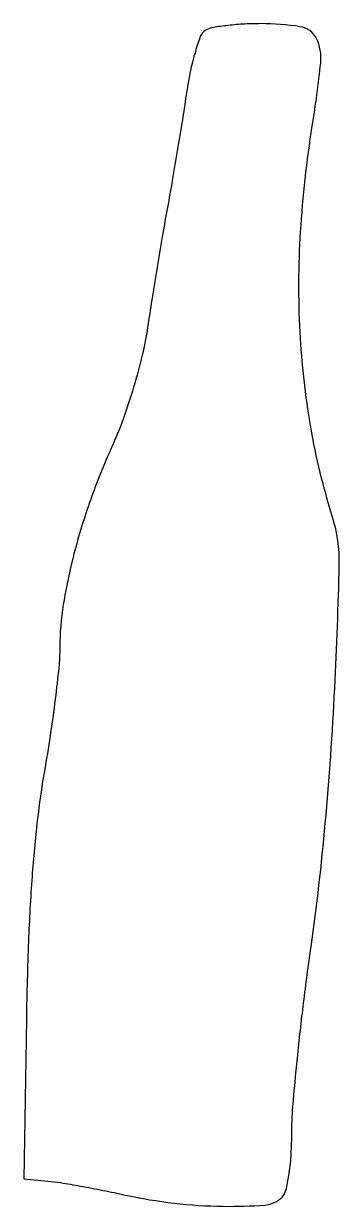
# Model space of a CAD drawing. Extents: x 0 to 40, y 0 to 148.
import ezdxf

# ---------------------------------------------------------------- set-up
doc = ezdxf.new("R2010")
doc.units = 0

msp = doc.modelspace()

# ---------------------------------------------------------------- linework, layer by layer
msp.add_lwpolyline([(23.186255, 147.136274, 0.161155), (22.618973, 146.443434, 0.018732), (21.962348, 144.520556, 0.020968), (21.34654, 142.105593, 0.015684), (20.864595, 139.401587, -0.003182), (20.379105, 136.219045, -0.001742), (19.745646, 132.324216, -0.001736), (19.07475, 128.372843, -0.002767), (18.47078, 125, 0.002975), (17.861098, 121.587089, 0.001758), (17.171889, 117.506223, 0.001759), (16.512449, 113.4271, 0.003018), (15.995178, 110.021185, -0.022352), (15.324439, 106.521922, -0.014233), (14.248215, 102.517313, -0.014091), (12.922286, 98.505272, -0.019189), (11.488639, 94.974838, 0.021049), (8.838535, 88.378534, 0.021759), (6.784983, 81.654688, 0.023142), (5.456999, 75.319488, 0.039301), (5.014781, 69.924892, -0.024073), (4.88833, 67.465401, -0.006084), (4.441913, 63.484535, -0.006193), (3.819378, 58.943063, -0.00622), (3.085349, 54.424892, 0.014961), (2.201201, 48.309138, 0.010257), (1.54894, 41.326515, 0.008729), (1.099171, 33.182639, 0.005237), (0.835349, 23.5), (0.5, 3.5), (3.5, 3.215202, -0.016498), (5.088396, 3.011348, -0.004476), (7.586113, 2.58366, -0.004525), (10.413243, 2.047014, -0.004685), (13.197405, 1.465202, 0.024998), (19.293887, 0.447598, 0.025475), (25.423106, 0.05192, 0.02225), (30.652274, 0.213894, 0.179372), (32.8, 1.2, 0.136259), (33.281724, 2.05209, 0.022395), (33.659191, 3.924624, 0.022501), (33.917712, 6.283948, 0.015882), (34.004079, 8.95, -0.020604), (34.154231, 12.537971, -0.004744), (34.713844, 18.569688, -0.004894), (35.493068, 25.511173, -0.004761), (36.41457, 32.5, 0.012771), (38.199551, 47.942406, 0.00982), (39.384971, 64.873685, 0.006849), (39.950466, 80.333001, 0.081633), (39.117845, 86.239707, -0.032778), (36.386267, 97.528389, -0.030016), (35.050959, 109.41526, -0.028544), (35.1164, 121.951602, -0.023847), (36.577647, 135.184649, 0.012417), (37.635326, 143.100333, 0.14469), (37.084406, 146.138447, 0.241514), (35.073901, 147.604558, 0.039731), (30.127555, 147.984687, 0.013502), (27.876643, 147.917761, 0.016226), (25.767182, 147.729149, 0.015003), (24.01695, 147.461713, 0.096173)], format="xyb", close=True)

doc.saveas('drawing.dxf')
